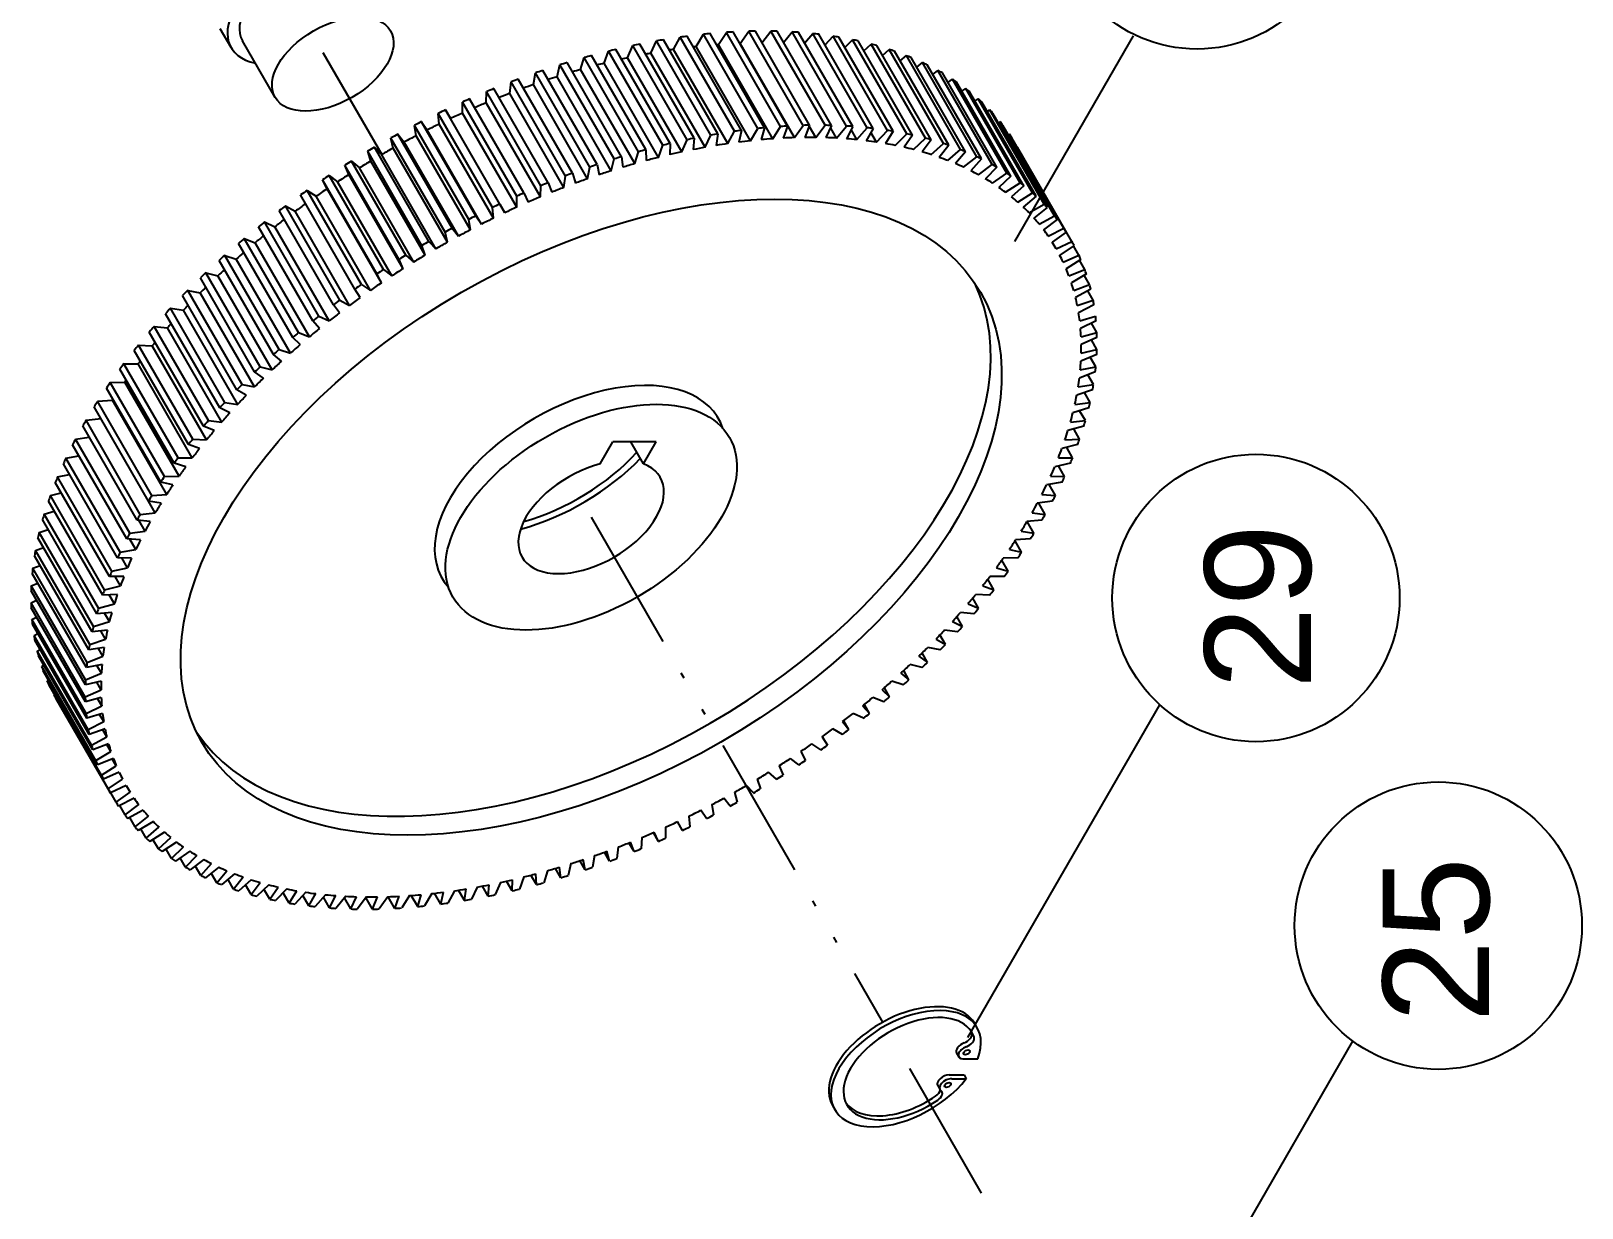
# Model space of a CAD drawing. Extents: x -1737 to 27, y -852 to 1643.
# Drawn here: x -679.3 to -387.8, y -17.8 to 203.3 of the extents above; entities that cross this region are included whole.
import ezdxf

# ---------------------------------------------------------------- set-up
doc = ezdxf.new("R2010")
doc.units = 0
doc.header["$LTSCALE"] = 1.5
doc.linetypes.add('ACAD_ISO12W100', pattern=[22, 12, -3, 0.5, -3, 0.5, -3])
doc.layers.get('0').update_dxf_attribs({"linetype": 'CONTINUOUS'})
doc.layers.add('2', color=5, linetype='ACAD_ISO12W100')
doc.styles.add('TXT', font='arial.ttf', dxfattribs={"height": 3.5})

msp = doc.modelspace()

# ---------------------------------------------------------------- linework, layer by layer
at = {"color": 7}
for p, q in [((-641.67, 200.23), (-643.71, 203.77)), ((-633.38, 190.88), (-639.51, 201.48)), ((-562.8, 199.18), (-561.7, 201.48)), ((-551.5, 183.8), (-561.7, 201.48)), ((-550.17, 184.03), (-560.37, 201.71)), ((-558.5, 199.88), (-557.27, 202.19)), ((-547.06, 184.51), (-557.27, 202.19)), ((-545.75, 184.69), (-555.95, 202.37)), ((-554.25, 200.42), (-552.89, 202.73)), ((-542.69, 185.05), (-552.89, 202.73)), ((-541.4, 185.18), (-551.6, 202.86)), ((-550.08, 200.79), (-548.59, 203.1)), ((-538.38, 185.42), (-548.59, 203.1)), ((-537.12, 185.5), (-547.33, 203.18)), ((-545.98, 201), (-544.37, 203.3)), ((-534.17, 185.62), (-544.37, 203.3)), ((-532.93, 185.65), (-543.13, 203.32)), ((-541.89, 201.16), (-540.25, 203.32)), ((-530.04, 185.65), (-540.25, 203.32)), ((-528.83, 185.62), (-539.04, 203.3)), ((-537.83, 201.21), (-536.23, 203.18)), ((-526.02, 185.5), (-536.23, 203.18)), ((-524.84, 185.42), (-535.05, 203.1)), ((-533.88, 201.07), (-532.32, 202.86)), ((-522.11, 185.18), (-532.32, 202.86)), ((-520.97, 185.05), (-531.18, 202.73)), ((-530.04, 200.76), (-528.53, 202.37)), ((-518.32, 184.69), (-528.53, 202.37)), ((-517.22, 184.51), (-527.43, 202.19)), ((-526.31, 200.26), (-524.87, 201.71)), ((-514.66, 184.03), (-524.87, 201.71)), ((-513.6, 183.8), (-523.81, 201.48)), ((-494.37, 163.8), (-472.06, 202.43)), ((-575.97, 196.11), (-575.29, 198.36)), ((-565.08, 180.68), (-575.29, 198.36)), ((-563.72, 181.06), (-573.92, 198.73)), ((-571.55, 197.29), (-570.72, 199.56)), ((-560.52, 181.89), (-570.72, 199.56)), ((-559.16, 182.21), (-569.37, 199.89)), ((-567.15, 198.31), (-566.19, 200.61)), ((-556.95, 180.64), (-567.15, 198.31)), ((-555.98, 182.93), (-566.19, 200.61)), ((-554.64, 183.21), (-564.85, 200.88)), ((-552.59, 181.5), (-562.8, 199.18)), ((-548.29, 182.2), (-558.5, 199.88)), ((-544.05, 182.74), (-554.25, 200.42)), ((-539.87, 183.11), (-550.08, 200.79)), ((-535.78, 183.32), (-545.98, 201)), ((-522.72, 199.6), (-521.35, 200.88)), ((-511.14, 183.21), (-521.35, 200.88)), ((-510.12, 182.93), (-520.33, 200.61)), ((-519.26, 198.75), (-517.98, 199.89)), ((-507.77, 182.21), (-517.98, 199.89)), ((-506.8, 181.89), (-517, 199.56)), ((-515.95, 197.74), (-514.76, 198.73)), ((-504.55, 181.06), (-514.76, 198.73)), ((-503.63, 180.68), (-513.83, 198.36)), ((-584.86, 193.28), (-584.46, 195.47)), ((-574.26, 177.79), (-584.46, 195.47)), ((-572.89, 178.26), (-583.09, 195.94)), ((-580.41, 194.77), (-579.87, 196.99)), ((-569.66, 179.31), (-579.87, 196.99)), ((-568.3, 179.74), (-578.5, 197.42)), ((-565.76, 178.43), (-575.97, 196.11)), ((-561.34, 179.61), (-571.55, 197.29)), ((-512.79, 196.56), (-511.7, 197.42)), ((-501.5, 179.74), (-511.7, 197.42)), ((-500.62, 179.31), (-510.83, 196.99)), ((-509.8, 195.21), (-508.82, 195.94)), ((-498.61, 178.26), (-508.82, 195.94)), ((-497.78, 177.79), (-507.99, 195.47)), ((-582.07, 174.85), (-592.27, 192.53)), ((-589.31, 191.64), (-589.06, 193.79)), ((-578.85, 176.11), (-589.06, 193.79)), ((-577.48, 176.63), (-587.69, 194.31)), ((-574.66, 175.6), (-584.86, 193.28)), ((-570.21, 177.09), (-580.41, 194.77)), ((-506.97, 193.7), (-506.11, 194.31)), ((-495.9, 176.63), (-506.11, 194.31)), ((-495.13, 176.11), (-505.33, 193.79)), ((-504.32, 192.04), (-503.58, 192.53)), ((-493.37, 174.85), (-503.58, 192.53)), ((-587.99, 172.32), (-598.2, 189.99)), ((-598.17, 187.94), (-598.2, 189.99)), ((-586.63, 172.92), (-596.84, 190.6)), ((-593.75, 189.86), (-593.64, 191.97)), ((-583.54, 172.18), (-593.75, 189.86)), ((-583.43, 174.29), (-593.64, 191.97)), ((-579.11, 173.96), (-589.31, 191.64)), ((-492.65, 174.29), (-502.86, 191.97)), ((-501.85, 190.22), (-501.24, 190.6)), ((-491.03, 172.92), (-501.24, 190.6)), ((-490.37, 172.32), (-500.58, 189.99)), ((-592.52, 170.2), (-602.72, 187.88)), ((-602.55, 185.88), (-602.72, 187.88)), ((-591.17, 170.85), (-601.38, 188.53)), ((-601.38, 188.53), (-600.44, 186.89)), ((-590.24, 169.21), (-600.44, 186.89)), ((-587.96, 170.26), (-598.17, 187.94)), ((-499.57, 188.25), (-499.09, 188.53)), ((-488.88, 170.85), (-499.09, 188.53)), ((-488.28, 170.2), (-498.49, 187.88)), ((-600.12, 166.3), (-610.32, 183.98)), ((-610.32, 183.98), (-609.12, 182.5)), ((-597, 167.96), (-607.21, 185.63)), ((-606.89, 183.69), (-607.21, 185.63)), ((-596.68, 166.01), (-606.89, 183.69)), ((-595.67, 168.64), (-605.88, 186.32)), ((-605.88, 186.32), (-604.8, 184.76)), ((-594.6, 167.08), (-604.8, 184.76)), ((-592.34, 168.2), (-602.55, 185.88)), ((-552.59, 181.5), (-551.5, 183.8)), ((-550.17, 184.03), (-550.51, 181.86)), ((-548.29, 182.2), (-547.06, 184.51)), ((-545.75, 184.69), (-546.24, 182.48)), ((-544.05, 182.74), (-542.69, 185.05)), ((-541.4, 185.18), (-542.03, 182.94)), ((-539.87, 183.11), (-538.38, 185.42)), ((-537.12, 185.5), (-537.89, 183.23)), ((-535.78, 183.32), (-534.17, 185.62)), ((-532.93, 185.65), (-533.84, 183.36)), ((-531.77, 183.36), (-533, 185.48)), ((-531.77, 183.36), (-530.04, 185.65)), ((-528.83, 185.62), (-529.88, 183.32)), ((-527.87, 183.23), (-529.02, 185.22)), ((-527.87, 183.23), (-526.02, 185.5)), ((-524.84, 185.42), (-526.02, 183.11)), ((-524.07, 182.94), (-525.15, 184.82)), ((-524.07, 182.94), (-522.11, 185.18)), ((-520.97, 185.05), (-522.28, 182.74)), ((-520.39, 182.48), (-521.42, 184.26)), ((-520.39, 182.48), (-518.32, 184.69)), ((-517.22, 184.51), (-518.66, 182.2)), ((-516.83, 181.86), (-514.66, 184.03)), ((-513.6, 183.8), (-515.16, 181.5)), ((-497.48, 186.13), (-497.14, 186.32)), ((-486.94, 168.64), (-497.14, 186.32)), ((-486.4, 167.96), (-496.6, 185.63)), ((-495.59, 183.88), (-495.4, 183.98)), ((-485.19, 166.3), (-495.4, 183.98)), ((-605.8, 163.07), (-616, 180.75)), ((-615.4, 178.93), (-616, 180.75)), ((-604.5, 163.83), (-614.71, 181.51)), ((-614.71, 181.51), (-613.37, 180.12)), ((-601.43, 165.58), (-611.64, 183.25)), ((-611.18, 181.37), (-611.64, 183.25)), ((-600.97, 163.69), (-611.18, 181.37)), ((-598.91, 164.82), (-609.12, 182.5)), ((-563.72, 181.06), (-563.63, 179.02)), ((-561.34, 179.61), (-560.52, 181.89)), ((-559.16, 182.21), (-559.22, 180.12)), ((-556.95, 180.64), (-555.98, 182.93)), ((-554.64, 183.21), (-554.84, 181.07)), ((-513.41, 181.07), (-511.14, 183.21)), ((-510.12, 182.93), (-511.81, 180.64)), ((-510.13, 180.12), (-507.77, 182.21)), ((-506.8, 181.89), (-508.6, 179.61)), ((-506.99, 179.02), (-504.55, 181.06)), ((-484.71, 165.58), (-494.92, 183.25)), ((-493.9, 181.49), (-493.86, 181.51)), ((-483.66, 163.83), (-493.86, 181.51)), ((-610.09, 160.45), (-620.3, 178.13)), ((-619.55, 176.38), (-620.3, 178.13)), ((-608.82, 161.24), (-619.03, 178.92)), ((-619.03, 178.92), (-617.56, 177.62)), ((-605.19, 161.25), (-615.4, 178.93)), ((-603.17, 162.44), (-613.37, 180.12)), ((-572.89, 178.26), (-572.51, 176.34)), ((-570.21, 177.09), (-569.66, 179.31)), ((-568.3, 179.74), (-568.06, 177.76)), ((-565.76, 178.43), (-565.08, 180.68)), ((-503.63, 180.68), (-505.54, 178.43)), ((-504.02, 177.76), (-501.5, 179.74)), ((-500.62, 179.31), (-502.64, 177.09)), ((-501.21, 176.34), (-498.61, 178.26)), ((-614.3, 157.71), (-624.5, 175.39)), ((-623.62, 173.72), (-624.5, 175.39)), ((-613.05, 158.54), (-623.26, 176.22)), ((-623.26, 176.22), (-621.67, 175.01)), ((-611.46, 157.34), (-621.67, 175.01)), ((-609.35, 158.7), (-619.55, 176.38)), ((-607.35, 159.95), (-617.56, 177.62)), ((-579.11, 173.96), (-578.85, 176.11)), ((-577.48, 176.63), (-576.96, 174.77)), ((-574.66, 175.6), (-574.26, 177.79)), ((-497.78, 177.79), (-499.91, 175.6)), ((-498.56, 174.77), (-495.9, 176.63)), ((-495.13, 176.11), (-497.35, 173.96)), ((-618.41, 154.87), (-628.62, 172.55)), ((-617.19, 155.73), (-627.4, 173.4)), ((-627.4, 173.4), (-625.69, 172.3)), ((-615.49, 154.62), (-625.69, 172.3)), ((-613.41, 156.04), (-623.62, 173.72)), ((-587.96, 170.26), (-587.99, 172.32)), ((-586.63, 172.92), (-585.84, 171.2)), ((-583.54, 172.18), (-583.43, 174.29)), ((-582.07, 174.85), (-581.41, 173.06)), ((-496.1, 173.06), (-493.37, 174.85)), ((-492.65, 174.29), (-494.97, 172.18)), ((-493.81, 171.2), (-491.03, 172.92)), ((-490.37, 172.32), (-492.78, 170.26)), ((-622.42, 151.92), (-632.63, 169.6)), ((-621.24, 152.81), (-631.44, 170.49)), ((-631.44, 170.49), (-629.62, 169.48)), ((-619.41, 151.81), (-629.62, 169.48)), ((-592.34, 168.2), (-592.52, 170.2)), ((-591.17, 170.85), (-590.24, 169.21)), ((-491.72, 169.21), (-488.88, 170.85)), ((-488.28, 170.2), (-490.77, 168.2)), ((-626.32, 148.89), (-636.52, 166.57)), ((-625.17, 149.8), (-635.37, 167.48)), ((-635.37, 167.48), (-633.44, 166.58)), ((-623.23, 148.9), (-633.44, 166.58)), ((-600.12, 166.3), (-598.91, 164.82)), ((-596.68, 166.01), (-597, 167.96)), ((-595.67, 168.64), (-594.6, 167.08)), ((-489.81, 167.08), (-486.94, 168.64)), ((-486.4, 167.96), (-488.96, 166.01)), ((-488.1, 164.82), (-485.19, 166.3)), ((-630.09, 145.76), (-640.3, 163.44)), ((-628.98, 146.7), (-639.19, 164.38)), ((-639.19, 164.38), (-637.14, 163.58)), ((-626.93, 145.9), (-637.14, 163.58)), ((-604.5, 163.83), (-603.17, 162.44)), ((-600.97, 163.69), (-601.43, 165.58)), ((-484.71, 165.58), (-487.35, 163.69)), ((-486.6, 162.44), (-483.66, 163.83)), ((-632.66, 143.53), (-642.87, 161.2)), ((-642.87, 161.2), (-640.72, 160.51)), ((-630.51, 142.83), (-640.72, 160.51)), ((-609.35, 158.7), (-610.09, 160.45)), ((-608.82, 161.24), (-607.35, 159.95)), ((-605.19, 161.25), (-605.8, 163.07)), ((-483.24, 163.07), (-485.94, 161.25)), ((-485.29, 159.95), (-482.33, 161.24)), ((-481.98, 160.45), (-484.74, 158.7)), ((-482.33, 161.24), (-483.35, 163)), ((-636.21, 140.27), (-646.42, 157.95)), ((-646.42, 157.95), (-644.17, 157.36)), ((-633.73, 142.56), (-643.94, 160.24)), ((-613.41, 156.04), (-614.3, 157.71)), ((-613.05, 158.54), (-611.46, 157.34)), ((-484.2, 157.34), (-481.22, 158.54)), ((-480.93, 157.71), (-483.74, 156.04)), ((-481.22, 158.54), (-482.23, 160.29)), ((-480.32, 155.73), (-481.33, 157.47)), ((-639.61, 136.95), (-649.82, 154.63)), ((-649.82, 154.63), (-647.48, 154.15)), ((-637.24, 139.29), (-647.44, 156.97)), ((-633.96, 139.69), (-644.17, 157.36)), ((-617.39, 153.28), (-618.41, 154.87)), ((-617.19, 155.73), (-615.49, 154.62)), ((-483.31, 154.62), (-480.32, 155.73)), ((-480.1, 154.87), (-482.96, 153.28)), ((-479.65, 152.81), (-480.66, 154.56)), ((-640.59, 135.95), (-650.8, 153.63)), ((-637.27, 136.48), (-647.48, 154.15)), ((-621.27, 150.42), (-622.42, 151.92)), ((-621.24, 152.81), (-619.41, 151.81)), ((-482.63, 151.81), (-479.65, 152.81)), ((-479.49, 151.92), (-482.39, 150.42)), ((-643.79, 132.56), (-654, 150.24)), ((-642.86, 133.58), (-653.06, 151.25)), ((-653.06, 151.25), (-650.64, 150.89)), ((-640.43, 133.21), (-650.64, 150.89)), ((-625.03, 147.47), (-626.32, 148.89)), ((-625.17, 149.8), (-623.23, 148.9)), ((-482.17, 148.9), (-479.19, 149.8)), ((-479.1, 148.89), (-482.03, 147.47)), ((-646.83, 129.12), (-657.04, 146.8)), ((-645.94, 130.15), (-656.15, 147.83)), ((-656.15, 147.83), (-653.64, 147.57)), ((-643.44, 129.89), (-653.64, 147.57)), ((-628.68, 144.43), (-630.09, 145.76)), ((-628.98, 146.7), (-626.93, 145.9)), ((-481.93, 145.9), (-478.96, 146.7)), ((-478.93, 145.76), (-481.88, 144.43)), ((-478.96, 146.7), (-479.97, 148.46)), ((-649.7, 125.64), (-659.91, 143.32)), ((-648.86, 126.68), (-659.07, 144.36)), ((-659.07, 144.36), (-656.49, 144.21)), ((-646.28, 126.53), (-656.49, 144.21)), ((-632.66, 143.53), (-630.51, 142.83)), ((-481.89, 142.83), (-478.94, 143.53)), ((-478.94, 143.53), (-479.97, 145.3)), ((-651.61, 123.18), (-661.81, 140.85)), ((-661.81, 140.85), (-659.16, 140.82)), ((-648.96, 123.14), (-659.16, 140.82)), ((-636.21, 140.27), (-633.96, 139.69)), ((-632.19, 141.32), (-633.73, 142.56)), ((-482.08, 139.69), (-479.15, 140.27)), ((-478.98, 142.56), (-481.96, 141.32)), ((-479.15, 140.27), (-480.19, 142.06)), ((-664.38, 137.32), (-661.66, 137.4)), ((-654.17, 119.65), (-664.38, 137.32)), ((-652.39, 122.13), (-662.6, 139.8)), ((-651.46, 119.72), (-661.66, 137.4)), ((-635.58, 138.15), (-637.24, 139.29)), ((-479.26, 139.29), (-482.24, 138.15)), ((-479.59, 136.95), (-480.63, 138.76)), ((-654.9, 118.59), (-665.1, 136.27)), ((-638.81, 134.91), (-640.59, 135.95)), ((-639.61, 136.95), (-637.27, 136.48)), ((-479.76, 135.95), (-482.74, 134.91)), ((-482.48, 136.48), (-479.59, 136.95)), ((-480.24, 133.58), (-481.3, 135.41)), ((-657.22, 115.04), (-667.42, 132.72)), ((-666.75, 133.78), (-663.98, 133.97)), ((-656.55, 116.1), (-666.75, 133.78)), ((-653.77, 116.29), (-663.98, 133.97)), ((-641.9, 131.62), (-643.79, 132.56)), ((-642.86, 133.58), (-640.43, 133.21)), ((-480.47, 132.56), (-483.46, 131.62)), ((-483.09, 133.21), (-480.24, 133.58)), ((-481.11, 130.15), (-482.19, 132.02)), ((-659.34, 111.48), (-669.55, 129.16)), ((-668.93, 130.22), (-666.11, 130.52)), ((-658.73, 112.54), (-668.93, 130.22)), ((-644.83, 128.28), (-646.83, 129.12)), ((-645.94, 130.15), (-643.44, 129.89)), ((-481.41, 129.12), (-484.38, 128.28)), ((-483.91, 129.89), (-481.11, 130.15)), ((-482.2, 126.68), (-483.3, 128.59)), ((-661.27, 107.92), (-671.47, 125.6)), ((-670.92, 126.66), (-668.32, 127.03)), ((-660.71, 108.98), (-670.92, 126.66)), ((-647.59, 124.9), (-649.7, 125.64)), ((-648.86, 126.68), (-646.28, 126.53)), ((-572.31, 122.01), (-569.92, 126.15)), ((-561.75, 126.15), (-569.92, 126.15)), ((-564.14, 122.01), (-566.53, 126.15)), ((-564.14, 122.01), (-561.75, 126.15)), ((-482.56, 125.64), (-485.52, 124.9)), ((-484.95, 126.53), (-482.2, 126.68)), ((-672.7, 123.11), (-670.28, 123.54)), ((-662.5, 105.43), (-672.7, 123.11)), ((-651.61, 123.18), (-648.96, 123.14)), ((-486.19, 123.14), (-483.5, 123.18)), ((-483.5, 123.18), (-484.62, 125.13)), ((-674.28, 119.57), (-672.04, 120.05)), ((-664.07, 101.89), (-674.28, 119.57)), ((-662.99, 104.38), (-673.19, 122.05)), ((-654.17, 119.65), (-651.46, 119.72)), ((-650.18, 121.5), (-652.39, 122.13)), ((-487.64, 119.72), (-485.01, 119.65)), ((-483.93, 122.13), (-486.86, 121.5)), ((-485.01, 119.65), (-486.17, 121.65)), ((-664.5, 100.85), (-674.71, 118.52)), ((-652.6, 118.07), (-654.9, 118.59)), ((-485.5, 118.59), (-488.41, 118.07)), ((-486.73, 116.1), (-487.92, 118.16)), ((-665.8, 97.34), (-676.01, 115.02)), ((-675.64, 116.06), (-673.58, 116.57)), ((-665.44, 98.38), (-675.64, 116.06)), ((-654.82, 114.63), (-657.22, 115.04)), ((-655.91, 112.84), (-657.17, 115.03)), ((-656.55, 116.1), (-653.77, 116.29)), ((-487.28, 115.04), (-490.15, 114.63)), ((-488.66, 112.54), (-489.88, 114.67)), ((-489.28, 116.29), (-486.73, 116.1)), ((-666.89, 93.87), (-677.1, 111.55)), ((-676.79, 112.58), (-674.91, 113.11)), ((-666.59, 94.9), (-676.79, 112.58)), ((-656.87, 111.18), (-659.34, 111.48)), ((-657.85, 109.39), (-659.03, 111.44)), ((-658.73, 112.54), (-655.91, 112.84)), ((-489.27, 111.48), (-492.09, 111.18)), ((-490.78, 108.98), (-492.05, 111.18)), ((-491.13, 112.84), (-488.66, 112.54)), ((-667.76, 90.44), (-677.97, 108.12)), ((-677.73, 109.14), (-676.02, 109.68)), ((-667.52, 91.46), (-677.73, 109.14)), ((-658.71, 107.73), (-661.27, 107.92)), ((-660.71, 108.98), (-657.85, 109.39)), ((-659.59, 105.95), (-660.71, 107.88)), ((-491.45, 107.92), (-494.22, 107.73)), ((-493.17, 109.39), (-490.78, 108.98)), ((-678.45, 105.75), (-676.91, 106.29)), ((-668.24, 88.07), (-678.45, 105.75)), ((-662.5, 105.43), (-659.59, 105.95)), ((-495.4, 105.95), (-493.1, 105.43)), ((-493.1, 105.43), (-494.33, 107.57)), ((-678.94, 102.41), (-677.57, 102.93)), ((-668.74, 84.73), (-678.94, 102.41)), ((-668.41, 87.07), (-678.62, 104.75)), ((-664.07, 101.89), (-661.14, 102.52)), ((-660.36, 104.3), (-662.99, 104.38)), ((-661.14, 102.52), (-662.19, 104.35)), ((-497.81, 102.52), (-495.61, 101.89)), ((-495.61, 101.89), (-496.79, 103.95)), ((-493.83, 104.38), (-496.54, 104.3)), ((-679.22, 99.14), (-678.02, 99.64)), ((-669.01, 81.46), (-679.22, 99.14)), ((-668.84, 83.75), (-679.05, 101.43)), ((-665.44, 98.38), (-662.48, 99.12)), ((-661.81, 100.88), (-664.5, 100.85)), ((-662.48, 99.12), (-663.48, 100.86)), ((-500.41, 99.12), (-498.3, 98.38)), ((-498.3, 98.38), (-499.44, 100.36)), ((-496.39, 100.85), (-499.04, 100.88)), ((-679.27, 95.93), (-678.24, 96.4)), ((-669.05, 80.5), (-679.26, 98.17)), ((-663.05, 97.49), (-665.8, 97.34)), ((-663.61, 95.74), (-664.57, 97.41)), ((-501.17, 94.9), (-502.27, 96.81)), ((-499.13, 97.34), (-501.72, 97.49)), ((-669.07, 78.26), (-679.27, 95.93)), ((-669.04, 77.32), (-679.25, 95)), ((-664.09, 94.13), (-666.89, 93.87)), ((-666.59, 94.9), (-663.61, 95.74)), ((-664.54, 92.4), (-665.46, 94)), ((-504.2, 91.46), (-505.28, 93.32)), ((-502.05, 93.87), (-504.56, 94.13)), ((-503.17, 95.74), (-501.17, 94.9)), ((-679.1, 92.81), (-678.23, 93.24)), ((-668.9, 75.13), (-679.1, 92.81)), ((-668.81, 74.22), (-679.01, 91.9)), ((-664.91, 90.81), (-667.76, 90.44)), ((-667.52, 91.46), (-664.54, 92.4)), ((-665.25, 89.11), (-666.14, 90.65)), ((-505.14, 90.44), (-507.56, 90.81)), ((-506.1, 92.4), (-504.2, 91.46)), ((-678.71, 89.77), (-678, 90.15)), ((-668.51, 72.1), (-678.71, 89.77)), ((-668.35, 71.21), (-678.56, 88.89)), ((-665.52, 87.55), (-668.41, 87.07)), ((-668.24, 88.07), (-665.25, 89.11)), ((-508.39, 87.07), (-510.73, 87.55)), ((-509.18, 89.11), (-507.4, 88.07)), ((-507.4, 88.07), (-508.45, 89.88)), ((-678.1, 86.83), (-677.55, 87.14)), ((-667.9, 69.15), (-678.1, 86.83)), ((-667.67, 68.3), (-677.88, 85.97)), ((-668.74, 84.73), (-665.75, 85.87)), ((-665.75, 85.87), (-666.62, 87.36)), ((-512.42, 85.87), (-510.76, 84.73)), ((-510.76, 84.73), (-511.78, 86.5)), ((-677.27, 83.99), (-676.87, 84.23)), ((-667.07, 66.31), (-677.27, 83.99)), ((-666.78, 65.48), (-676.98, 83.16)), ((-669.01, 81.46), (-666.04, 82.7)), ((-665.92, 84.34), (-668.84, 83.75)), ((-666.04, 82.7), (-666.88, 84.14)), ((-515.8, 82.7), (-514.26, 81.46)), ((-514.26, 81.46), (-515.26, 83.19)), ((-511.79, 83.75), (-514.03, 84.34)), ((-676.23, 81.25), (-675.97, 81.41)), ((-666.02, 63.57), (-676.23, 81.25)), ((-665.67, 62.78), (-675.87, 80.46)), ((-669.07, 78.26), (-666.11, 79.59)), ((-666.1, 81.19), (-669.05, 80.5)), ((-666.11, 79.59), (-666.93, 81)), ((-519.32, 79.59), (-517.91, 78.26)), ((-517.91, 78.26), (-518.89, 79.96)), ((-515.33, 80.5), (-517.48, 81.19)), ((-674.96, 78.63), (-674.86, 78.7)), ((-664.34, 60.19), (-674.55, 77.87)), ((-666.07, 78.12), (-669.04, 77.32)), ((-668.9, 75.13), (-665.97, 76.56)), ((-665.97, 76.56), (-666.76, 77.93)), ((-522.97, 76.56), (-521.68, 75.13)), ((-521.68, 75.13), (-522.65, 76.81)), ((-519.02, 77.32), (-521.06, 78.12)), ((-503.22, 14.25), (-467.12, 76.77)), ((-665.82, 75.12), (-668.81, 74.22)), ((-668.51, 72.1), (-665.61, 73.61)), ((-665.61, 73.61), (-666.39, 74.95)), ((-526.73, 73.61), (-525.58, 72.1)), ((-525.58, 72.1), (-526.53, 73.76)), ((-522.83, 74.22), (-524.77, 75.12)), ((-665.36, 72.22), (-668.35, 71.21)), ((-667.9, 69.15), (-665.04, 70.74)), ((-665.04, 70.74), (-665.8, 72.07)), ((-530.61, 70.74), (-529.59, 69.15)), ((-529.59, 69.15), (-530.54, 70.8)), ((-526.76, 71.21), (-528.59, 72.22)), ((-664.69, 69.4), (-667.67, 68.3)), ((-667.07, 66.31), (-664.26, 67.98)), ((-664.26, 67.98), (-665.01, 69.28)), ((-534.58, 67.98), (-533.7, 66.31)), ((-530.8, 68.3), (-532.51, 69.4)), ((-663.8, 66.69), (-666.78, 65.48)), ((-666.02, 63.57), (-663.26, 65.32)), ((-663.26, 65.32), (-664, 66.6)), ((-538.65, 65.32), (-537.91, 63.57)), ((-534.94, 65.48), (-536.53, 66.69)), ((-662.71, 64.08), (-665.67, 62.78)), ((-664.76, 60.95), (-662.06, 62.77)), ((-661.4, 61.58), (-664.34, 60.19)), ((-543.49, 60.19), (-544.83, 61.58)), ((-542.8, 62.77), (-542.2, 60.95)), ((-539.18, 62.78), (-540.64, 64.08)), ((-663.28, 58.45), (-664.3, 60.21)), ((-663.28, 58.45), (-660.65, 60.33)), ((-659.89, 59.2), (-662.8, 57.72)), ((-547.88, 57.72), (-549.09, 59.2)), ((-547.03, 60.33), (-546.57, 58.45)), ((-661.6, 56.07), (-662.61, 57.82)), ((-661.6, 56.07), (-659.03, 58.01)), ((-658.19, 56.94), (-661.06, 55.38)), ((-659.71, 53.82), (-660.72, 55.57)), ((-659.71, 53.82), (-657.22, 55.82)), ((-555.65, 55.82), (-555.48, 53.82)), ((-552.33, 55.38), (-553.4, 56.94)), ((-551.31, 58.01), (-551, 56.07)), ((-656.28, 54.81), (-659.11, 53.17)), ((-657.63, 51.7), (-658.63, 53.45)), ((-657.63, 51.7), (-655.22, 53.76)), ((-654.18, 52.82), (-656.97, 51.1)), ((-561.36, 51.1), (-562.31, 52.75)), ((-561.36, 51.1), (-562.16, 52.82)), ((-560.04, 53.76), (-560.01, 51.7)), ((-556.82, 53.17), (-557.76, 54.81)), ((-655.34, 49.73), (-656.35, 51.48)), ((-655.34, 49.73), (-653.02, 51.84)), ((-651.9, 50.96), (-654.63, 49.17)), ((-652.87, 47.91), (-653.88, 49.66)), ((-652.87, 47.91), (-650.64, 50.06)), ((-568.89, 50.06), (-569.15, 47.91)), ((-565.93, 49.17), (-566.89, 50.84)), ((-565.93, 49.17), (-566.59, 50.96)), ((-564.45, 51.84), (-564.57, 49.73)), ((-649.43, 49.25), (-652.1, 47.39)), ((-650.21, 46.23), (-651.23, 47.99)), ((-650.21, 46.23), (-648.09, 48.42)), ((-646.79, 47.68), (-649.39, 45.76)), ((-647.38, 44.71), (-645.35, 46.93)), ((-577.79, 46.93), (-578.33, 44.71)), ((-575.11, 45.76), (-576.1, 47.48)), ((-575.11, 45.76), (-575.48, 47.68)), ((-573.34, 48.42), (-573.74, 46.23)), ((-570.52, 47.39), (-571.49, 49.08)), ((-570.52, 47.39), (-571.03, 49.25)), ((-647.38, 44.71), (-648.41, 46.49)), ((-643.98, 46.27), (-646.5, 44.28)), ((-644.37, 43.34), (-645.41, 45.14)), ((-644.37, 43.34), (-642.46, 45.59)), ((-641, 45), (-643.44, 42.97)), ((-641.2, 42.14), (-642.25, 43.96)), ((-641.2, 42.14), (-639.4, 44.41)), ((-637.87, 43.9), (-640.23, 41.81)), ((-588.84, 41.81), (-588.78, 43.9)), ((-586.66, 44.41), (-587.48, 42.14)), ((-584.28, 42.97), (-585.31, 44.75)), ((-584.28, 42.97), (-584.37, 45)), ((-582.23, 45.59), (-582.92, 43.34)), ((-579.7, 44.28), (-580.71, 46.03)), ((-579.7, 44.28), (-579.93, 46.27)), ((-637.87, 41.09), (-638.94, 42.95)), ((-637.87, 41.09), (-636.19, 43.39)), ((-634.59, 42.95), (-636.85, 40.81)), ((-634.4, 40.22), (-635.49, 42.1)), ((-634.4, 40.22), (-632.83, 42.52)), ((-631.17, 42.16), (-633.33, 39.99)), ((-630.78, 39.51), (-631.89, 41.44)), ((-630.78, 39.51), (-629.34, 41.82)), ((-627.61, 41.54), (-629.67, 39.33)), ((-627.03, 38.97), (-628.17, 40.94)), ((-627.03, 38.97), (-625.72, 41.28)), ((-623.93, 41.08), (-625.89, 38.84)), ((-623.15, 38.6), (-621.97, 40.91)), ((-608.12, 40.91), (-609.61, 38.6)), ((-606.6, 38.84), (-607.81, 40.93)), ((-606.6, 38.84), (-605.97, 41.08)), ((-603.95, 41.28), (-605.31, 38.97)), ((-602.25, 39.33), (-603.41, 41.34)), ((-602.25, 39.33), (-601.76, 41.54)), ((-599.71, 41.82), (-600.94, 39.51)), ((-597.83, 39.99), (-598.95, 41.93)), ((-597.83, 39.99), (-597.48, 42.16)), ((-595.4, 42.52), (-596.5, 40.22)), ((-593.35, 40.81), (-594.44, 42.7)), ((-593.35, 40.81), (-593.15, 42.95)), ((-591.05, 43.39), (-592.01, 41.09)), ((-588.84, 41.81), (-589.89, 43.64)), ((-623.15, 38.6), (-624.32, 40.63)), ((-620.13, 40.79), (-621.98, 38.52)), ((-619.16, 38.4), (-620.37, 40.49)), ((-619.16, 38.4), (-618.12, 40.7)), ((-616.22, 40.66), (-617.95, 38.38)), ((-615.07, 38.38), (-616.32, 40.54)), ((-615.07, 38.38), (-614.16, 40.66)), ((-612.22, 40.7), (-613.83, 38.4)), ((-610.88, 38.52), (-612.14, 40.7)), ((-610.88, 38.52), (-610.11, 40.79)), ((-461.27, -39.15), (-430.84, 13.56)), ((-505.32, 11.35), (-504.89, 10.61)), ((-504.12, 10.26), (-501.33, 10.26)), ((-506.71, 7.25), (-503.92, 7.25)), ((-506.29, 6.51), (-503.5, 6.51)), ((-503.92, 7.25), (-503.5, 6.51)), ((-508.87, 5.21), (-508.45, 4.47))]:
    msp.add_line(p, q, dxfattribs=at)
for centre in [(-460.13, 226.97), (-449.05, 96.83), (-414.78, 35.27)]:
    msp.add_circle(centre, 27, dxfattribs=at)
for centre, major_axis, start_param, end_param in [((-628.68, 207.73), (-12.99, -7.5), 2.555907, 6.868871), ((-628.68, 207.73), (-10.83, -6.25), 3.141593, 6.283185), ((-584.2, 129.69), (-90.2, -52.08), -2.145901, -2.131498), ((-584.2, 129.69), (-90.2, -52.08), -2.194233, -2.179831), ((-584.2, 129.69), (-90.2, -52.08), -2.242565, -2.228163), ((-584.2, 129.69), (-90.2, -52.08), -2.290897, -2.276495), ((-584.2, 129.69), (-90.2, -52.08), -2.33923, -2.324827), ((-584.2, 129.69), (-90.2, -52.08), -2.387562, -2.373159), ((-584.2, 129.69), (-90.2, -52.08), -2.435894, -2.421492), ((-584.2, 129.69), (-90.2, -52.08), -2.484226, -2.469824), ((-584.2, 129.69), (-90.2, -52.08), -2.532558, -2.518156), ((-584.2, 129.69), (-90.2, -52.08), -2.580891, -2.566488), ((-584.2, 129.69), (-90.2, -52.08), -2.000904, -1.986502), ((-584.2, 129.69), (-90.2, -52.08), -2.049236, -2.034834), ((-584.2, 129.69), (-87.39, -50.46), -2.078723, -2.065962), ((-584.2, 129.69), (-90.2, -52.07), -2.097569, -2.083166), ((-584.2, 129.69), (-87.39, -50.46), -2.127055, -2.116346), ((-584.2, 129.69), (-87.39, -50.46), -2.175388, -2.166857), ((-584.2, 129.69), (-87.39, -50.46), -2.22372, -2.217519), ((-584.2, 129.69), (-87.39, -50.46), -2.272052, -2.268363), ((-584.2, 129.69), (-90.2, -52.08), -2.629223, -2.61482), ((-584.2, 129.69), (-90.2, -52.07), -2.677555, -2.663153), ((-584.2, 129.69), (-90.2, -52.08), -2.725887, -2.711485), ((-584.2, 129.69), (-90.2, -52.08), -1.90424, -1.889837), ((-584.2, 129.69), (-90.2, -52.08), -1.952572, -1.93817), ((-584.2, 129.69), (-87.39, -50.46), -1.982059, -1.965496), ((-584.2, 129.69), (-87.39, -50.46), -2.030391, -2.015684), ((-584.2, 129.69), (-90.2, -52.08), -2.774219, -2.759817), ((-584.2, 129.69), (-90.2, -52.08), -2.822552, -2.808149), ((-584.2, 129.69), (-90.2, -52.08), -1.807575, -1.793173), ((-584.2, 129.69), (-90.2, -52.08), -1.855908, -1.841505), ((-584.2, 129.69), (-87.39, -50.46), -1.885394, -1.865332), ((-584.2, 129.69), (-87.39, -50.46), -1.933727, -1.915383), ((-584.2, 129.69), (-90.2, -52.08), -2.870884, -2.856481), ((-584.2, 129.69), (-90.2, -52.08), -2.919216, -2.904814), ((-584.2, 129.69), (-90.2, -52.08), -1.759243, -1.744841), ((-584.2, 129.69), (-87.39, -50.46), -1.78873, -1.76537), ((-584.2, 129.69), (-87.39, -50.46), -1.837062, -1.815331), ((-584.2, 129.69), (-90.2, -52.08), -2.967548, -2.953146), ((-584.2, 129.69), (-90.2, -52.08), -1.710911, -1.696509), ((-584.2, 129.69), (-87.39, -50.46), -1.740398, -1.715354), ((-584.2, 129.69), (-90.2, -52.08), -3.01588, -3.001478), ((-584.2, 129.69), (-90.2, -52.08), -1.614247, -1.599844), ((-584.2, 129.69), (-87.39, -50.46), -1.643733, -1.61869), ((-584.2, 129.69), (-90.2, -52.08), -1.662579, -1.648176), ((-584.2, 129.69), (-87.39, -50.46), -1.692066, -1.667022), ((-574, 112.01), (-90.2, -52.07), -2.145901, -2.131498), ((-574, 112.01), (-90.2, -52.08), -2.194233, -2.179831), ((-574, 112.01), (-90.2, -52.08), -2.242565, -2.228163), ((-574, 112.01), (-90.2, -52.07), -2.290897, -2.276495), ((-574, 112.01), (-90.2, -52.08), -2.33923, -2.324827), ((-574, 112.01), (-90.2, -52.07), -2.387562, -2.373159), ((-574, 112.01), (-90.2, -52.08), -2.435894, -2.421492), ((-574, 112.01), (-90.2, -52.08), -2.484226, -2.469824), ((-574, 112.01), (-90.2, -52.07), -2.532558, -2.518156), ((-574, 112.01), (-90.2, -52.08), -2.580891, -2.566488), ((-584.2, 129.69), (-90.2, -52.08), -3.064213, -3.04981), ((-584.2, 129.69), (-90.2, -52.08), -3.112545, -3.098142), ((-584.2, 129.69), (-90.2, -52.08), -1.565914, -1.551512), ((-584.2, 129.69), (-87.39, -50.46), -1.595401, -1.570358), ((-574, 112.01), (-90.2, -52.07), -2.000904, -1.986502), ((-574, 112.01), (-90.2, -52.07), -2.049236, -2.034834), ((-574, 112.01), (-90.2, -52.07), -2.097569, -2.083166), ((-574, 112.01), (-87.39, -50.46), -2.127055, -2.102012), ((-574, 112.01), (-87.39, -50.46), -2.175388, -2.150344), ((-574, 112.01), (-87.39, -50.46), -2.22372, -2.198676), ((-574, 112.01), (-87.39, -50.46), -2.272052, -2.247008), ((-574, 112.01), (-87.39, -50.46), -2.320384, -2.295341), ((-574, 112.01), (-87.39, -50.46), -2.368716, -2.343673), ((-574, 112.01), (-87.39, -50.46), -2.417048, -2.392005), ((-574, 112.01), (-87.39, -50.46), -2.465381, -2.440337), ((-574, 112.01), (-87.39, -50.46), -2.513713, -2.488669), ((-574, 112.01), (-87.39, -50.46), -2.562045, -2.537001), ((-574, 112.01), (-87.39, -50.46), -2.610377, -2.585334), ((-574, 112.01), (-90.2, -52.07), -2.629223, -2.61482), ((-574, 112.01), (-90.2, -52.07), -2.677555, -2.663153), ((-574, 112.01), (-90.2, -52.07), -2.725887, -2.711485), ((-584.2, 129.69), (-90.2, -52.08), -1.517582, -1.50318), ((-584.2, 129.69), (-87.39, -50.46), -1.547069, -1.522025), ((-574, 112.01), (-90.2, -52.07), -1.90424, -1.889837), ((-574, 112.01), (-90.2, -52.07), -1.952572, -1.93817), ((-574, 112.01), (-87.39, -50.46), -1.982059, -1.957015), ((-574, 112.01), (-87.39, -50.46), -2.030391, -2.005347), ((-574, 112.01), (-87.39, -50.46), -2.078723, -2.05368), ((-574, 112.01), (-87.39, -50.46), -2.658709, -2.633666), ((-574, 112.01), (-87.39, -50.46), -2.707042, -2.681998), ((-574, 112.01), (-87.39, -50.46), -2.755374, -2.73033), ((-574, 112.01), (-90.2, -52.08), -2.774219, -2.759817), ((-574, 112.01), (-90.2, -52.08), -2.822552, -2.808149), ((-584.2, 129.69), (-90.2, -52.08), -1.46925, -1.454848), ((-584.2, 129.69), (-87.39, -50.46), -1.498737, -1.473693), ((-574, 112.01), (-90.2, -52.08), -1.855908, -1.841505), ((-574, 112.01), (-87.39, -50.46), -1.885394, -1.860351), ((-574, 112.01), (-87.39, -50.46), -1.933727, -1.908683), ((-574, 112.01), (-87.39, -50.46), -2.803706, -2.778662), ((-574, 112.01), (-87.39, -50.46), -2.852038, -2.826995), ((-574, 112.01), (-90.2, -52.08), -2.870884, -2.856481), ((-584.2, 129.69), (-90.2, -52.08), -1.420918, -1.406515), ((-584.2, 129.69), (-87.39, -50.46), -1.450405, -1.425361), ((-574, 112.01), (-90.2, -52.08), -1.759243, -1.744841), ((-574, 112.01), (-87.39, -50.46), -1.78873, -1.763686), ((-574, 112.01), (-90.2, -52.07), -1.807575, -1.793173), ((-574, 112.01), (-87.39, -50.46), -1.837062, -1.812019), ((-574, 112.01), (-87.39, -50.46), -2.90037, -2.875327), ((-574, 112.01), (-87.39, -50.46), -2.948703, -2.923659), ((-574, 112.01), (-90.2, -52.07), -2.919216, -2.904814), ((-574, 112.01), (-90.2, -52.08), -2.967548, -2.953146), ((-584.2, 129.69), (-90.2, -52.08), -1.372586, -1.358183), ((-584.2, 129.69), (-87.39, -50.46), -1.40119, -1.377029), ((-574, 112.01), (-90.2, -52.08), -1.710911, -1.696509), ((-574, 112.01), (-87.39, -50.46), -1.740398, -1.715354), ((-574, 112.01), (-87.39, -50.46), -2.997035, -2.971991), ((-574, 112.01), (-90.2, -52.07), -3.01588, -3.001478), ((-584.2, 129.69), (-90.2, -52.08), -1.324254, -1.309851), ((-584.2, 129.69), (-87.39, -50.46), -1.351247, -1.328697), ((-574, 112.01), (-90.2, -52.08), -1.614247, -1.599844), ((-574, 112.01), (-90.2, -52.07), -1.662579, -1.648176), ((-574, 112.01), (-87.39, -50.46), -1.692066, -1.667022), ((-574, 112.01), (-87.39, -50.46), -3.045367, -3.020323), ((-574, 112.01), (-90.2, -52.07), -3.064213, -3.04981), ((-574, 112.01), (-90.2, -52.07), -3.112545, -3.098142), ((-584.2, 129.69), (-90.2, -52.08), -1.275921, -1.261519), ((-584.2, 129.69), (-87.39, -50.46), -1.301267, -1.280364), ((-574, 112.01), (-90.2, -52.08), -1.565914, -1.551512), ((-574, 112.01), (-87.39, -50.46), -1.595401, -1.570358), ((-574, 112.01), (-87.39, -50.46), -1.643733, -1.61869), ((-574, 112.01), (-87.39, -50.46), -3.093699, -3.068656), ((-574, 112.01), (-87.39, -50.46), 3.141154, 3.166197), ((-574, 112.01), (-90.2, -52.07), 3.122308, 3.136711), ((-584.2, 129.69), (-90.2, -52.08), -1.227589, -1.213187), ((-584.2, 129.69), (-87.39, -50.46), -1.251242, -1.232032), ((-574, 112.01), (-90.2, -52.07), -1.517582, -1.50318), ((-574, 112.01), (-87.39, -50.46), -1.547069, -1.522025), ((-574, 112.01), (-87.39, -50.46), 3.092822, 3.117865), ((-574, 112.01), (-90.2, -52.08), 3.073976, 3.088379), ((-584.2, 129.69), (-90.2, -52.08), -1.179257, -1.164855), ((-584.2, 129.69), (-87.39, -50.46), -1.201161, -1.1837), ((-574, 112.01), (-90.2, -52.07), -1.46925, -1.454848), ((-574, 112.01), (-87.39, -50.46), -1.498737, -1.473693), ((-574, 112.01), (-87.39, -50.46), 3.04449, 3.069533), ((-574, 112.01), (-90.2, -52.08), 3.025644, 3.040046), ((-584.2, 129.69), (-90.2, -52.08), -1.130925, -1.116522), ((-576.04, 115.55), (-73.18, -42.25), 0.041853, 3.09974), ((-584.2, 129.69), (-87.39, -50.46), -1.151012, -1.135368), ((-574, 112.01), (-90.2, -52.07), -1.420918, -1.406515), ((-574, 112.01), (-87.39, -50.46), -1.450405, -1.425361), ((-574, 112.01), (-87.39, -50.46), 2.996157, 3.021201), ((-574, 112.01), (-90.2, -52.07), 2.977312, 2.991714), ((-584.2, 129.69), (-87.39, -50.46), -1.100782, -1.087036), ((-574, 112.01), (-90.2, -52.07), -1.372586, -1.358183), ((-574, 112.01), (-87.39, -50.46), -1.402072, -1.377029), ((-574, 112.01), (-87.39, -50.46), 2.947825, 2.972869), ((-574, 112.01), (-90.2, -52.07), 2.92898, 2.943382), ((-584.2, 129.69), (-90.2, -52.08), -1.082593, -1.06819), ((-574, 112.01), (-90.2, -52.08), -1.324254, -1.309851), ((-574, 112.01), (-87.39, -50.46), -1.35374, -1.328697), ((-574, 112.01), (-87.39, -50.46), 2.899493, 2.924537), ((-574, 112.01), (-90.2, -52.07), 2.880647, 2.89505), ((-584.2, 129.69), (-90.2, -52.08), -1.03426, -1.019858), ((-584.2, 129.69), (-87.39, -50.46), -1.050453, -1.038703), ((-574, 112.01), (-90.2, -52.08), -1.275921, -1.261519), ((-574, 112.01), (-87.39, -50.46), -1.305408, -1.280364), ((-574, 112.01), (-87.39, -50.46), 2.851161, 2.876204), ((-574, 112.01), (-90.2, -52.08), 2.832315, 2.846718), ((-584.2, 129.69), (-90.2, -52.08), -0.985928, -0.971526), ((-584.2, 129.69), (-87.39, -50.46), -1.000009, -0.990371), ((-574, 112.01), (-90.2, -52.08), -1.227589, -1.213187), ((-574, 112.01), (-87.39, -50.46), -1.257076, -1.232032), ((-574, 112.01), (-87.39, -50.46), 2.802829, 2.827872), ((-574, 112.01), (-90.2, -52.07), 2.783983, 2.798385), ((-584.2, 129.69), (-90.2, -52.08), -0.937596, -0.923194), ((-584.2, 129.69), (-87.39, -50.46), -0.949425, -0.942039), ((-574, 112.01), (-90.2, -52.08), -1.179257, -1.164855), ((-574, 112.01), (-87.39, -50.46), -1.208744, -1.1837), ((-574, 112.01), (-87.39, -50.46), 2.754496, 2.77954), ((-574, 112.01), (-90.2, -52.08), 2.735651, 2.750053), ((-584.2, 129.69), (-90.2, -52.08), -0.889264, -0.874861), ((-584.2, 129.69), (-87.39, -50.46), -0.898676, -0.893707), ((-574, 112.01), (-87.39, -50.46), -1.160411, -1.135368), ((-576.04, 115.55), (-25.98, -15), 3.023467, 6.401311), ((-574, 112.01), (-87.39, -50.46), 2.706164, 2.731208), ((-584.2, 129.69), (-87.39, -50.46), -0.847729, -0.845375), ((-574, 112.01), (-90.2, -52.08), -1.130925, -1.116522), ((-574, 112.01), (-87.39, -50.46), -1.112079, -1.087036), ((-574, 112.01), (-87.39, -50.46), 2.657832, 2.682876), ((-574, 112.01), (-90.2, -52.08), 2.687319, 2.701721), ((-584.2, 129.69), (-90.2, -52.08), -0.840932, -0.826529), ((-574, 112.01), (-90.2, -52.08), -1.082593, -1.06819), ((-574, 112.01), (-87.39, -50.46), -1.063747, -1.038703), ((-574, 112.01), (-87.39, -50.46), 2.6095, 2.634543), ((-574, 112.01), (-90.2, -52.07), 2.638986, 2.653389), ((-584.2, 129.69), (-90.2, -52.08), -0.792599, -0.778197), ((-574, 112.01), (-90.2, -52.08), -1.03426, -1.019858), ((-574, 112.01), (-87.39, -50.46), -1.015415, -0.990371), ((-574, 112.01), (-87.39, -50.46), 2.561168, 2.586211), ((-574, 112.01), (-90.2, -52.07), 2.590654, 2.605057), ((-584.2, 129.69), (-90.2, -52.08), -0.744267, -0.729865), ((-574, 112.01), (-90.2, -52.08), -0.985928, -0.971526), ((-574, 112.01), (-90.2, -52.07), 2.542322, 2.556724), ((-584.2, 129.69), (-90.2, -52.08), -0.695935, -0.681533), ((-574, 112.01), (-90.2, -52.08), -0.937596, -0.923194), ((-574, 112.01), (-87.39, -50.46), -0.967083, -0.942039), ((-584.2, 129.69), (-25.98, -15), 1.137183, 2.038888), ((-584.2, 129.69), (-24.25, -14), 1.152256, 2.075344), ((-574, 112.01), (-87.39, -50.46), 2.512835, 2.537879), ((-574, 112.01), (-90.2, -52.07), 2.49399, 2.508392), ((-584.2, 129.69), (-90.2, -52.08), -0.647603, -0.6332), ((-574, 112.01), (-90.2, -52.08), -0.889264, -0.874861), ((-574, 112.01), (-87.39, -50.46), -0.91875, -0.893707), ((-574, 112.01), (-12.99, -7.5), -2.016358, 3.587154), ((-574, 112.01), (-87.39, -50.46), 2.464503, 2.489547), ((-574, 112.01), (-90.2, -52.08), 2.445658, 2.46006), ((-574, 112.01), (-87.39, -50.46), -0.870418, -0.845375), ((-574, 112.01), (-87.39, -50.46), 2.416171, 2.441215), ((-584.2, 129.69), (-90.2, -52.08), -0.599271, -0.584868), ((-574, 112.01), (-90.2, -52.08), -0.840932, -0.826529), ((-574, 112.01), (-87.39, -50.46), -0.822086, -0.797042), ((-574, 112.01), (-87.39, -50.46), 2.367839, 2.392882), ((-574, 112.01), (-90.2, -52.08), 2.397325, 2.411728), ((-584.2, 129.69), (-90.2, -52.08), -0.550938, -0.536536), ((-574, 112.01), (-90.2, -52.08), -0.792599, -0.778197), ((-574, 112.01), (-87.39, -50.46), -0.773754, -0.74871), ((-574, 112.01), (-87.39, -50.46), 2.319507, 2.34455), ((-574, 112.01), (-90.2, -52.08), 2.348993, 2.363396), ((-584.2, 129.69), (-90.2, -52.08), -0.502606, -0.488204), ((-574, 112.01), (-90.2, -52.08), -0.744267, -0.729865), ((-574, 112.01), (-90.2, -52.07), 2.300661, 2.315064), ((-584.2, 129.69), (-90.2, -52.08), -0.454274, -0.439872), ((-574, 112.01), (-90.2, -52.08), -0.695935, -0.681533), ((-574, 112.01), (-87.39, -50.46), -0.725422, -0.700378), ((-574, 112.01), (-87.39, -50.46), 2.271174, 2.296218), ((-574, 112.01), (-90.2, -52.08), 2.252329, 2.266731), ((-584.2, 129.69), (-90.2, -52.08), -0.405942, -0.391539), ((-574, 112.01), (-87.39, -50.46), -0.677089, -0.652046), ((-574, 112.01), (-87.39, -50.46), 2.222842, 2.247886), ((-584.2, 129.69), (-90.2, -52.08), -0.35761, -0.343207), ((-574, 112.01), (-90.2, -52.08), -0.647603, -0.6332), ((-574, 112.01), (-87.39, -50.46), -0.628757, -0.603714), ((-574, 112.01), (-87.39, -50.46), 2.17451, 2.199554), ((-574, 112.01), (-90.2, -52.08), 2.203997, 2.218399), ((-574, 112.01), (-90.2, -52.08), -0.599271, -0.584868), ((-574, 112.01), (-87.39, -50.46), -0.580425, -0.555381), ((-574, 112.01), (-87.39, -50.46), 2.126178, 2.151221), ((-574, 112.01), (-90.2, -52.08), 2.155664, 2.170067), ((-584.2, 129.69), (-90.2, -52.08), -0.309277, -0.294875), ((-574, 112.01), (-90.2, -52.08), -0.550938, -0.536536), ((-574, 112.01), (-87.39, -50.46), -0.532093, -0.507049), ((-574, 112.01), (-87.39, -50.46), 2.077846, 2.102889), ((-574, 112.01), (-90.2, -52.07), 2.107332, 2.121735), ((-584.2, 129.69), (-90.2, -52.08), -0.260945, -0.246543), ((-574, 112.01), (-90.2, -52.08), -0.502606, -0.488204), ((-574, 112.01), (-87.39, -50.46), -0.483761, -0.458717), ((-574, 112.01), (-87.39, -50.46), 2.029513, 2.054557), ((-574, 112.01), (-90.2, -52.08), 2.059, 2.073403), ((-584.2, 129.69), (-90.2, -52.08), -0.212613, -0.198211), ((-574, 112.01), (-90.2, -52.08), -0.454274, -0.439872), ((-574, 112.01), (-87.39, -50.46), -0.435428, -0.410385), ((-574, 112.01), (-87.39, -50.46), 1.981181, 2.006225), ((-574, 112.01), (-90.2, -52.08), 2.010668, 2.02507), ((-584.2, 129.69), (-90.2, -52.08), -0.164281, -0.149878), ((-574, 112.01), (-90.2, -52.08), -0.405942, -0.391539), ((-574, 112.01), (-90.2, -52.08), 1.962336, 1.976738), ((-584.2, 129.69), (-90.2, -52.08), -0.115949, -0.101546), ((-574, 112.01), (-87.39, -50.46), -0.387096, -0.362053), ((-574, 112.01), (-87.39, -50.46), 1.932849, 1.957893), ((-584.2, 129.69), (-90.2, -52.08), -0.067616, -0.053214), ((-574, 112.01), (-90.2, -52.08), -0.35761, -0.343207), ((-574, 112.01), (-87.39, -50.46), -0.338764, -0.313721), ((-574, 112.01), (-87.39, -50.46), 1.884517, 1.90956), ((-574, 112.01), (-90.2, -52.08), 1.914004, 1.928406), ((-584.2, 129.69), (-90.2, -52.08), -0.019284, -0.004882), ((-574, 112.01), (-90.2, -52.08), -0.309277, -0.294875), ((-574, 112.01), (-87.39, -50.46), -0.290432, -0.265388), ((-574, 112.01), (-87.39, -50.46), 1.836185, 1.861228), ((-574, 112.01), (-90.2, -52.08), 1.865671, 1.880074), ((-574, 112.01), (-90.2, -52.08), -0.260945, -0.246543), ((-574, 112.01), (-87.39, -50.46), -0.2421, -0.217056), ((-574, 112.01), (-87.39, -50.46), 1.787852, 1.812896), ((-574, 112.01), (-90.2, -52.08), 1.817339, 1.831742), ((-574, 112.01), (-90.2, -52.08), -0.212613, -0.198211), ((-574, 112.01), (-87.39, -50.46), -0.193768, -0.168724), ((-574, 112.01), (-87.39, -50.46), 1.73952, 1.764564), ((-574, 112.01), (-90.2, -52.08), 1.769007, 1.783409), ((-574, 112.01), (-90.2, -52.08), -0.164281, -0.149878), ((-574, 112.01), (-87.39, -50.46), -0.145435, -0.120392), ((-574, 112.01), (-87.39, -50.46), 1.691188, 1.716232), ((-574, 112.01), (-90.2, -52.08), 1.720675, 1.735077), ((-574, 112.01), (-90.2, -52.08), -0.115949, -0.101546), ((-574, 112.01), (-87.39, -50.46), -0.097103, -0.07206), ((-574, 112.01), (-87.39, -50.46), 1.642856, 1.667899), ((-574, 112.01), (-90.2, -52.08), 1.672343, 1.686745), ((-574, 112.01), (-90.2, -52.08), -0.067616, -0.053214), ((-574, 112.01), (-87.39, -50.46), -0.048771, -0.023727), ((-574, 112.01), (-87.39, -50.46), -0.000439, 0.024605), ((-574, 112.01), (-87.39, -50.46), 1.546191, 1.571235), ((-574, 112.01), (-87.39, -50.46), 1.594524, 1.619567), ((-574, 112.01), (-90.2, -52.07), 1.62401, 1.638413), ((-574, 112.01), (-90.2, -52.08), -0.019284, -0.004882), ((-574, 112.01), (-90.2, -52.08), 0.029048, 0.04345), ((-574, 112.01), (-87.39, -50.46), 0.047893, 0.072937), ((-574, 112.01), (-87.39, -50.46), 1.497859, 1.522903), ((-574, 112.01), (-90.2, -52.08), 1.527346, 1.541748), ((-574, 112.01), (-90.2, -52.07), 1.575678, 1.590081), ((-574, 112.01), (-90.2, -52.08), 0.07738, 0.091783), ((-574, 112.01), (-87.39, -50.46), 0.096226, 0.121269), ((-574, 112.01), (-87.39, -50.46), 1.449527, 1.474571), ((-574, 112.01), (-90.2, -52.08), 1.479014, 1.493416), ((-574, 112.01), (-90.2, -52.08), 0.125712, 0.140115), ((-574, 112.01), (-87.39, -50.46), 0.144558, 0.169601), ((-574, 112.01), (-87.39, -50.46), 0.19289, 0.217934), ((-574, 112.01), (-87.39, -50.46), 1.352863, 1.377906), ((-574, 112.01), (-87.39, -50.46), 1.401195, 1.426238), ((-574, 112.01), (-90.2, -52.08), 1.430682, 1.445084), ((-574, 112.01), (-90.2, -52.08), 0.174045, 0.188447), ((-574, 112.01), (-90.2, -52.08), 0.222377, 0.236779), ((-574, 112.01), (-87.39, -50.46), 0.241222, 0.266266), ((-574, 112.01), (-87.39, -50.46), 1.304531, 1.329574), ((-574, 112.01), (-90.2, -52.07), 1.334017, 1.34842), ((-574, 112.01), (-90.2, -52.08), 1.382349, 1.396752), ((-574, 112.01), (-90.2, -52.08), 0.270709, 0.285111), ((-574, 112.01), (-87.39, -50.46), 0.289554, 0.314598), ((-574, 112.01), (-87.39, -50.46), 0.337887, 0.36293), ((-574, 112.01), (-87.39, -50.46), 1.207866, 1.23291), ((-574, 112.01), (-87.39, -50.46), 1.256198, 1.281242), ((-574, 112.01), (-90.2, -52.08), 1.285685, 1.300087), ((-574, 112.01), (-90.2, -52.08), 0.319041, 0.333444), ((-574, 112.01), (-90.2, -52.08), 0.367373, 0.381776), ((-574, 112.01), (-87.39, -50.46), 0.386219, 0.411262), ((-574, 112.01), (-87.39, -50.46), 0.434551, 0.459595), ((-574, 112.01), (-87.39, -50.46), 0.482883, 0.507927), ((-574, 112.01), (-87.39, -50.46), 1.06287, 1.087913), ((-574, 112.01), (-87.39, -50.46), 1.111202, 1.136245), ((-574, 112.01), (-87.39, -50.46), 1.159534, 1.184578), ((-574, 112.01), (-90.2, -52.08), 1.189021, 1.203423), ((-574, 112.01), (-90.2, -52.08), 1.237353, 1.251755), ((-574, 112.01), (-90.2, -52.08), 0.415705, 0.430108), ((-574, 112.01), (-90.2, -52.08), 0.464038, 0.47844), ((-574, 112.01), (-90.2, -52.07), 0.51237, 0.526772), ((-574, 112.01), (-87.39, -50.46), 0.531215, 0.556259), ((-574, 112.01), (-87.39, -50.46), 0.579548, 0.604591), ((-574, 112.01), (-87.39, -50.46), 0.62788, 0.652923), ((-574, 112.01), (-87.39, -50.46), 0.676212, 0.701256), ((-574, 112.01), (-87.39, -50.46), 0.869541, 0.894584), ((-574, 112.01), (-87.39, -50.46), 0.917873, 0.942917), ((-574, 112.01), (-87.39, -50.46), 0.966205, 0.991249), ((-574, 112.01), (-87.39, -50.46), 1.014537, 1.039581), ((-574, 112.01), (-90.2, -52.07), 1.044024, 1.058426), ((-574, 112.01), (-90.2, -52.08), 1.092356, 1.106759), ((-574, 112.01), (-90.2, -52.07), 1.140688, 1.155091), ((-574, 112.01), (-90.2, -52.08), 0.560702, 0.575105), ((-574, 112.01), (-90.2, -52.08), 0.609034, 0.623437), ((-574, 112.01), (-90.2, -52.08), 0.657366, 0.671769), ((-574, 112.01), (-90.2, -52.08), 0.705699, 0.720101), ((-574, 112.01), (-87.39, -50.46), 0.724544, 0.749588), ((-574, 112.01), (-90.2, -52.08), 0.754031, 0.768433), ((-574, 112.01), (-87.39, -50.46), 0.772876, 0.79792), ((-574, 112.01), (-90.2, -52.08), 0.802363, 0.816765), ((-574, 112.01), (-87.39, -50.46), 0.821209, 0.846252), ((-574, 112.01), (-90.2, -52.07), 0.850695, 0.865098), ((-574, 112.01), (-90.2, -52.07), 0.899027, 0.91343), ((-574, 112.01), (-90.2, -52.07), 0.94736, 0.961762), ((-574, 112.01), (-90.2, -52.07), 0.995692, 1.010094), ((-515.25, 9.13), (-13.37, -7.72), 3.093797, 6.330981), ((-514.83, 8.4), (-13.37, -7.72), 2.527534, 8.466151), ((-514.18, 8.4), (-11.76, -6.79), 3.017865, 7.975127), ((-503.97, 14.3), (-1.47, -0.85), 1.286778, 3.017865), ((-514.6, 9.13), (-11.76, -6.79), 3.017865, 3.087236), ((-503.85, 12.19), (-1.47, -0.85), -1.854814, 0), ((-503.43, 11.46), (-1.47, -0.85), -1.854814, 0.785398), ((-503.54, 13.56), (-1.47, -0.85), 1.286778, 3.017865), ((-507.4, 6.05), (-1.47, -0.85), -2.356194, 0), ((-506.98, 5.32), (-1.47, -0.85), -2.356194, 0.281224), ((-514.6, 9.13), (-11.76, -6.79), 0.054357, 1.691942), ((-509.95, 3.95), (-1.47, -0.85), 1.691942, 2.748515), ((-509.53, 3.22), (-1.47, -0.85), 1.691942, 3.422817)]:
    msp.add_ellipse(centre, major_axis=major_axis, ratio=0.57735, start_param=start_param, end_param=end_param, dxfattribs=at)
for centre, major_axis in [((-622.56, 197.13), (-10.83, -6.25)), ((-574, 112.01), (-73.18, -42.25)), ((-574, 112.01), (-25.98, -15)), ((-574, 112.01), (-25.98, -15)), ((-503.43, 11.46), (-0.565, -0.326)), ((-506.98, 5.32), (-0.565, -0.326))]:
    msp.add_ellipse(centre, major_axis=major_axis, ratio=0.57735, dxfattribs=at)
at = {"layer": '2', "color": 7, "ltscale": 1.5}
for p, q in [((-624.41, 199.32), (-613.33, 180.14)), ((-574, 112.01), (-519.22, 17.13)), ((-514.18, 8.4), (-487.38, -38.02))]:
    msp.add_line(p, q, dxfattribs=at)

# ---------------------------------------------------------------- texts
at = {"color": 7, "style": 'TXT'}
for s, p in [('29', (-438.73, 79.69)), ('25', (-405.23, 17.09))]:
    msp.add_text(s, height=20, rotation=90, dxfattribs=at).set_placement(p)

doc.saveas('drawing.dxf')
